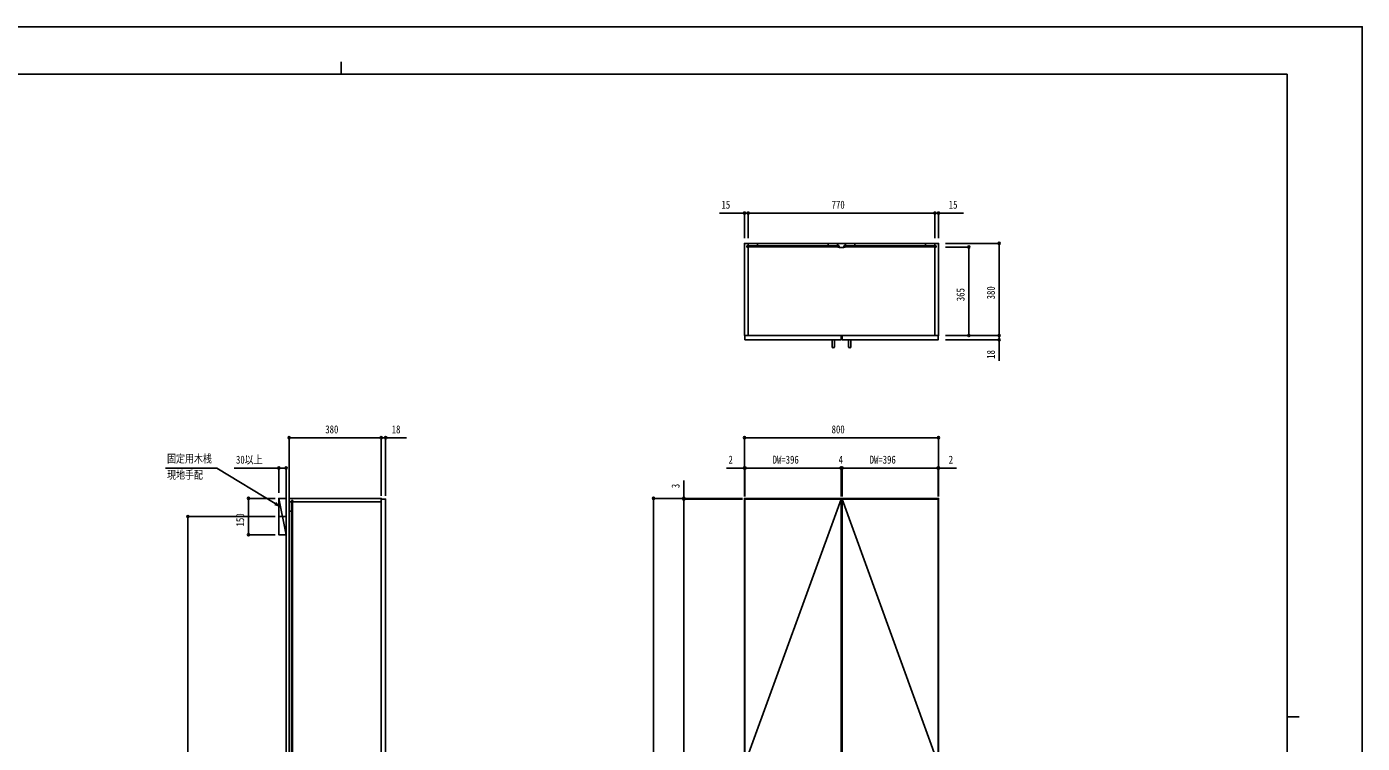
# Model space of a CAD drawing. Units: millimetres, scale not verified. Extents: x -4205 to 4205, y -2970 to 2970.
# Drawn here: x -1301 to 4205, y 16 to 2970 of the extents above; entities that cross this region are included whole.
import ezdxf
from ezdxf.enums import TextEntityAlignment as Align

# ---------------------------------------------------------------- set-up
doc = ezdxf.new("R2010")
doc.units = ezdxf.units.MM
doc.header["$LTSCALE"] = 20
for name, color, linetype in [('0-3_YKK_12', 2, 'Continuous'), ('0-4_YKK_13', 4, 'Continuous'), ('0-5_YKK_D', 6, 'Continuous'), ('0-6_YKK_ZWAK', 7, 'Continuous'), ('0-7_YSS_K', 3, 'Continuous')]:
    doc.layers.add(name, color=color, linetype=linetype)
doc.styles.add('ＭＳ ゴシック', font='')
doc.styles.get('ＭＳ ゴシック').set_extended_font_data('MS Gothic')

msp = doc.modelspace()

# ---------------------------------------------------------------- linework, layer by layer
at = {"layer": '0-3_YKK_12'}
for p, q in [((1673.02, 2067), (1668.02, 2067)), ((1668.02, 2067), (1668.02, 2062)), ((1673.02, 2062), (1668.02, 2062)), ((1673.02, 2077), (1673.02, 2067)), ((1673.02, 2062), (1673.02, 1697)), ((1712.02, 2077), (2003.02, 2077)), ((2043.02, 2077), (2073.02, 2077)), ((2043.02, 2077), (2043.02, 2067)), ((2043.02, 2067), (2048.52, 2067)), ((2043.02, 2062), (2048.52, 2062)), ((2043.02, 2062), (2043.02, 2061)), ((2043.02, 2061), (2048.52, 2060)), ((2048.52, 2067), (2048.52, 2062)), ((2048.52, 2060), (2067.52, 2060)), ((2067.52, 2067), (2073.02, 2067)), ((2067.52, 2067), (2067.52, 2062)), ((2067.52, 2062), (2073.02, 2062)), ((2067.52, 2060), (2073.02, 2061)), ((2073.02, 2077), (2073.02, 2067)), ((2073.02, 2062), (2073.02, 2061)), ((2404.02, 2077), (2113.02, 2077)), ((2443.02, 2067), (2443.02, 2077)), ((2448.52, 2067), (2443.02, 2067)), ((2443.02, 1697), (2443.02, 2062)), ((2448.52, 2062), (2443.02, 2062)), ((2448.52, 2062), (2448.52, 2067)), ((-209.48, 1011), (-219.48, 1011)), ((-209.48, 1016.5), (-209.48, 1011)), ((-204.48, 1016.5), (-209.48, 1016.5)), ((-208.98, 1016.5), (-208.98, -1154.5)), ((-204.98, 1016.5), (-204.98, -1154.5)), ((-204.48, 1016.5), (-204.48, 1011)), ((160.52, 1011), (-204.48, 1011)), ((2458.02, 1026), (2458.02, 456)), ((-264.78, 951), (-229.19, 951)), ((-208.98, 972.5), (-219.48, 972.5)), ((2458.02, 456), (2460.03, 456))]:
    msp.add_line(p, q, dxfattribs=at)
for points in [[(1658.02, 1697), (2458.02, 1697), (2458.02, 2077), (1658.02, 2077)], [(1668.02, 2062.5), (2047.02, 2062.5), (2047.02, 2066.5), (1668.02, 2066.5)], [(1673.02, 2066.5), (1712.02, 2066.5), (1712.02, 2077), (1673.02, 2077)], [(2042.02, 2066.5), (2003.02, 2066.5), (2003.02, 2077), (2042.02, 2077)], [(2448.02, 2062.5), (2069.02, 2062.5), (2069.02, 2066.5), (2448.02, 2066.5)], [(2074.02, 2066.5), (2113.02, 2066.5), (2113.02, 2077), (2074.02, 2077)], [(2443.02, 2066.5), (2404.02, 2066.5), (2404.02, 2077), (2443.02, 2077)], [(1660.02, 1679), (2056.02, 1679), (2056.02, 1697), (1660.02, 1697)], [(2060.02, 1679), (2456.02, 1679), (2456.02, 1697), (2060.02, 1697)], [(-219.48, -1164), (160.52, -1164), (160.52, 1026), (-219.48, 1026)], [(160.52, -1161), (178.52, -1161), (178.52, 1023), (160.52, 1023)], [(1658.02, -1164), (2458.02, -1164), (2458.02, 1026), (1658.02, 1026)], [(1660.02, -1161), (2056.02, -1161), (2056.02, 1023), (1660.02, 1023)], [(2456.02, -1161), (2060.02, -1161), (2060.02, 1023), (2456.02, 1023)]]:
    msp.add_lwpolyline(points, close=True, dxfattribs=at)
for points in [[(2056.02, 1023), (1660.02, -69), (2056.02, -1161)], [(2060.02, -1161), (2456.02, -69), (2060.02, 1023)]]:
    msp.add_lwpolyline(points, dxfattribs=at)
at = {"layer": '0-4_YKK_13'}
for p, q in [((2019.02, 1679), (2029.02, 1679)), ((2019.02, 1651.34), (2019.02, 1679)), ((2029.02, 1651.34), (2029.02, 1679)), ((2087.02, 1679), (2097.02, 1679)), ((2087.02, 1651.34), (2087.02, 1679)), ((2097.02, 1651.34), (2097.02, 1679))]:
    msp.add_line(p, q, dxfattribs=at)
for centre in [(2024.02, 1652.05), (2092.02, 1652.05)]:
    msp.add_arc(centre, 5.05, 188.0693, 351.9307, dxfattribs=at)
at = {"layer": '0-5_YKK_D'}
for p, q in [((1658.02, 2098), (1658.02, 2203)), ((1673.02, 2098), (1673.02, 2203)), ((1673.02, 2098), (1673.02, 2203)), ((2443.02, 2098), (2443.02, 2203)), ((2443.02, 2098), (2443.02, 2203)), ((2458.02, 2098), (2458.02, 2203)), ((1658.02, 2202), (1555.22, 2202)), ((1673.02, 2202), (1658.02, 2202)), ((1673.02, 2202), (1690.02, 2202)), ((1673.02, 2202), (2443.02, 2202)), ((2443.02, 2202), (2426.02, 2202)), ((2443.02, 2202), (2458.02, 2202)), ((2458.02, 2202), (2560.82, 2202)), ((2486.03, 2077), (2709.02, 2077)), ((2486.03, 2062), (2584.02, 2062)), ((2583.02, 1697), (2583.02, 2062)), ((2708.02, 2077), (2708.02, 1697)), ((2486.03, 1697), (2709.02, 1697)), ((2486.03, 1697), (2584.02, 1697)), ((2486.03, 1697), (2709.02, 1697)), ((2486.03, 1679), (2709.02, 1679)), ((-219.48, 1036), (-219.48, 1277)), ((-219.48, 1276), (160.52, 1276)), ((160.52, 1036), (160.52, 1277)), ((160.52, 1036), (160.52, 1277)), ((178.52, 1036), (178.52, 1277)), ((1658.02, 1033), (1658.02, 1277)), ((1658.02, 1276), (2458.02, 1276)), ((2458.02, 1033), (2458.02, 1277)), ((-261.98, 1049.19), (-261.98, 1152)), ((-231.98, 1049.19), (-231.98, 1152)), ((1658.02, 1151), (1584.02, 1151)), ((1658.02, 1033), (1658.02, 1152)), ((1660.02, 1151), (1658.02, 1151)), ((1660.02, 1033), (1660.02, 1152)), ((1660.02, 1033), (1660.02, 1152)), ((1660.02, 1151), (1677.02, 1151)), ((1660.02, 1151), (2056.02, 1151)), ((2056.02, 1151), (2039.02, 1151)), ((2056.02, 1033), (2056.02, 1152)), ((2056.02, 1033), (2056.02, 1152)), ((2060.02, 1151), (2056.02, 1151)), ((2060.02, 1033), (2060.02, 1152)), ((2060.02, 1033), (2060.02, 1152)), ((2060.02, 1151), (2077.02, 1151)), ((2456.02, 1151), (2060.02, 1151)), ((2456.02, 1151), (2439.02, 1151)), ((2456.02, 1033), (2456.02, 1152)), ((2456.02, 1033), (2456.02, 1152)), ((2456.02, 1151), (2458.02, 1151)), ((2458.02, 1033), (2458.02, 1152)), ((2458.02, 1151), (2532.02, 1151)), ((1408.02, 1026), (1408.02, 1100)), ((-276.92, 1026), (-387.98, 1026)), ((-386.98, 876), (-386.98, 1026)), ((1650.02, 1026), (1282.02, 1026)), ((1283.02, 1026), (1283.02, -1164)), ((1650.02, 1026), (1407.02, 1026)), ((1650.02, 1023), (1407.02, 1023)), ((1650.02, 1023), (1407.02, 1023)), ((1408.02, 1023), (1408.02, 1026)), ((1408.02, -1161), (1408.02, 1023)), ((1408.02, 1023), (1408.02, 1006)), ((-276.92, 951), (-637.98, 951)), ((-636.98, -1234), (-636.98, 951)), ((-276.92, 876), (-387.98, 876))]:
    msp.add_line(p, q, dxfattribs=at)
for points in [[(2708.02, 1697), (2708.02, 1679), (2708.02, 1593.2)], [(160.52, 1276), (178.52, 1276), (264.32, 1276)], [(-261.98, 995.57), (-276.51, 1004.4), (-517.76, 1151), (-728.97, 1151)], [(-231.98, 1151), (-261.98, 1151), (-446.38, 1151)], [(-274.15, 1008.29), (-261.98, 995.57), (-278.88, 1000.5)]]:
    msp.add_lwpolyline(points, dxfattribs=at)
for centre in [(1658.02, 2202), (1673.02, 2202), (1673.02, 2202), (2443.02, 2202), (2443.02, 2202), (2458.02, 2202), (2583.02, 2062), (2708.02, 2077), (2583.02, 1697), (2708.02, 1697), (2708.02, 1697), (2708.02, 1679), (-219.48, 1276), (160.52, 1276), (160.52, 1276), (178.52, 1276), (1658.02, 1276), (2458.02, 1276), (-261.98, 1151), (-231.98, 1151), (1658.02, 1151), (1660.02, 1151), (1660.02, 1151), (2056.02, 1151), (2056.02, 1151), (2060.02, 1151), (2060.02, 1151), (2456.02, 1151), (2456.02, 1151), (2458.02, 1151), (-386.98, 1026), (1283.02, 1026), (1408.02, 1026), (1408.02, 1023), (1408.02, 1023), (-636.98, 951), (-386.98, 876)]:
    msp.add_circle(centre, 4.25, dxfattribs=at)
at = {"layer": '0-6_YKK_ZWAK'}
for p, q in [((-4.98, 2825), (-4.98, 2775)), ((3895.02, 2775), (-3904.98, 2775)), ((3895.02, 2775), (3895.02, -2525)), ((3895.02, 125), (3945.02, 125))]:
    msp.add_line(p, q, dxfattribs=at)
msp.add_lwpolyline([(-4205, -2970), (4205, -2970), (4205, 2970), (-4205, 2970)], close=True, dxfattribs=at)
at = {"layer": '0-7_YSS_K'}
for p, q in [((-231.98, -1234), (-231.98, 1109.81)), ((-219.48, -1234), (-219.48, 1109.81)), ((-231.98, 876), (-261.98, 1026))]:
    msp.add_line(p, q, dxfattribs=at)
msp.add_lwpolyline([(-231.98, 876), (-261.98, 876), (-261.98, 1026), (-231.98, 1026)], close=True, dxfattribs=at)

# ---------------------------------------------------------------- texts
at = {"layer": '0-5_YKK_D', "style": 'ＭＳ ゴシック', "width": 0.8}
for s, p in [('15', (1563.22, 2210)), ('770', (2017.22, 2210)), ('15', (2500.02, 2210)), ('380', (-70.28, 1284)), ('18', (203.52, 1284)), ('800', (2017.22, 1284)), ('固定用木桟', (-722.72, 1163.26)), ('30以上', (-438.38, 1159)), ('2', (1592.02, 1159)), ('DW=396', (1774.02, 1159)), ('4', (2046.02, 1159)), ('DW=396', (2174.02, 1159)), ('2', (2500.02, 1159)), ('現地手配', (-722.45, 1096.59))]:
    msp.add_text(s, height=32.99, dxfattribs=at).set_placement(p, align=Align.BOTTOM_LEFT)
for s, p in [('365', (2575.02, 1838.7)), ('380', (2700.02, 1846.2)), ('18', (2700.02, 1601.2)), ('3', (1400.02, 1068)), ('150', (-394.98, 910.2))]:
    msp.add_text(s, height=32.99, rotation=90, dxfattribs=at).set_placement(p, align=Align.BOTTOM_LEFT)

doc.saveas('drawing.dxf')
